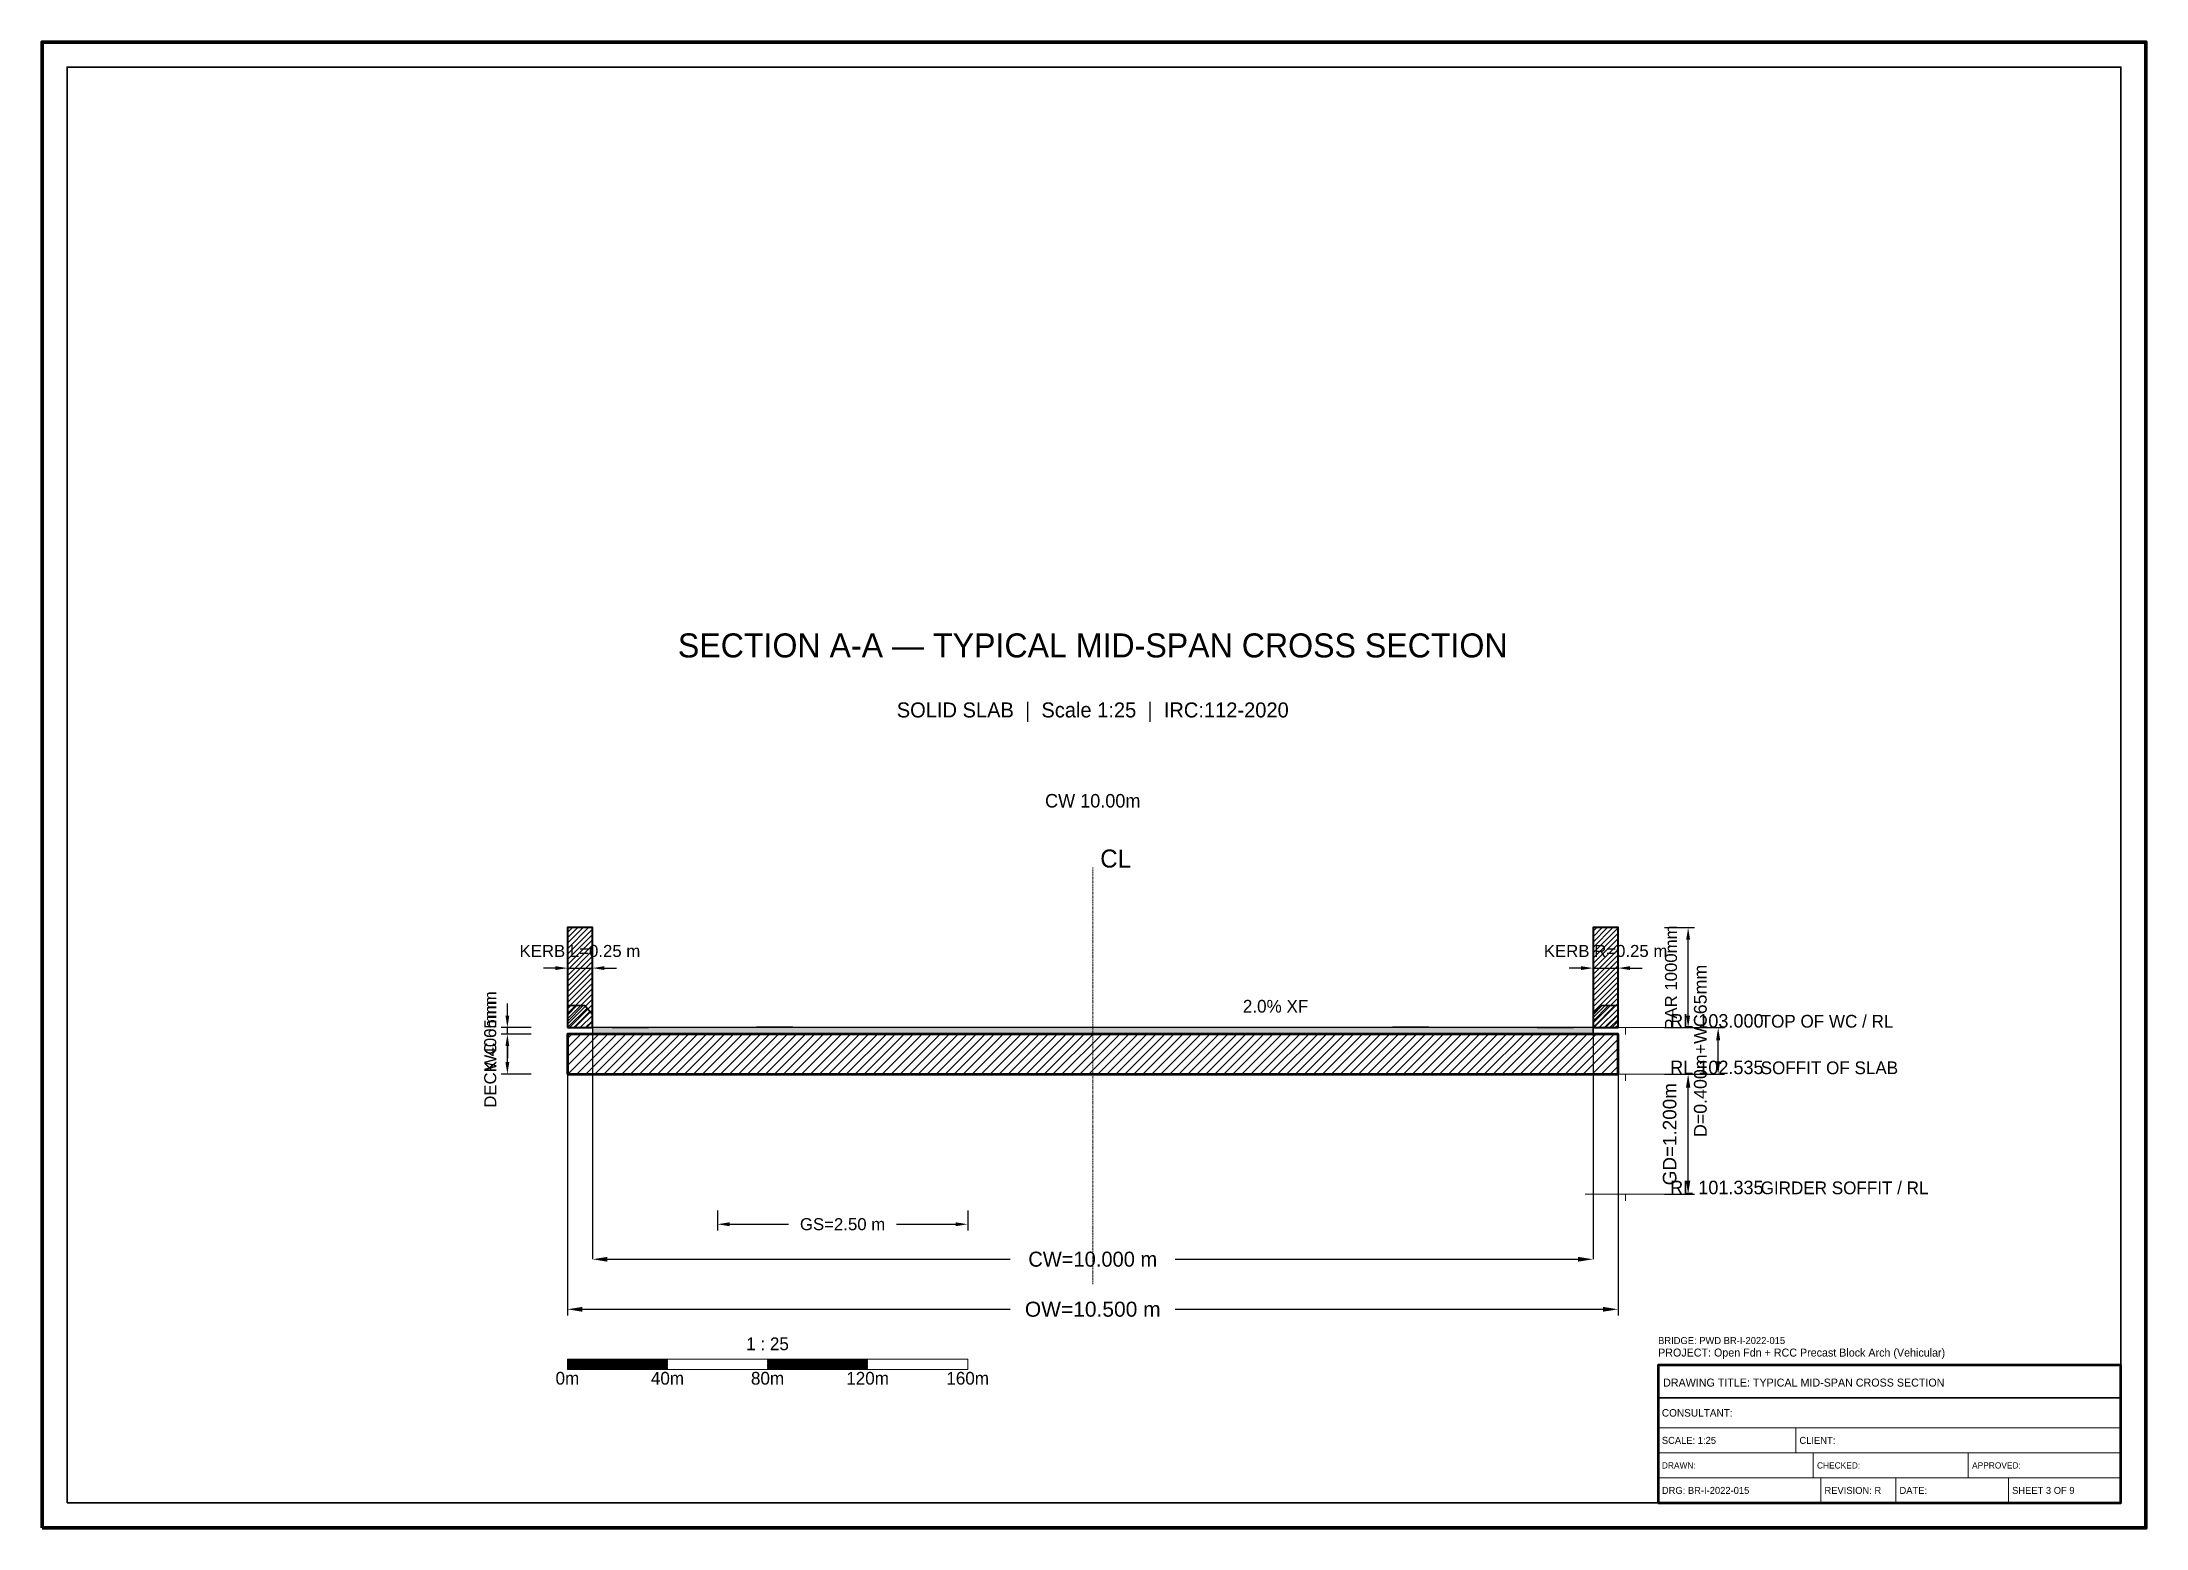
# Model space of a CAD drawing. Header units: metres. Extents: x 0 to 841, y 0 to 594.
import ezdxf
from ezdxf.enums import TextEntityAlignment as Align

# ---------------------------------------------------------------- set-up
doc = ezdxf.new("R2010")
doc.units = ezdxf.units.M
doc.linetypes.add('CENTER', pattern=[1.5, 0.75, -0.25, 0.25, -0.25])
for name, color, linetype, lineweight in [('BORDER-INNER', 7, 'Continuous', 35), ('BORDER-OUTER', 7, 'Continuous', 70), ('DIM-LEVEL', 3, 'Continuous', 18), ('DIM-LINEAR', 3, 'Continuous', 18), ('DIM-SLOPE', 3, 'Continuous', 18), ('STRUC-CENTRE', 6, 'CENTER', 18), ('STRUC-HATCHING', 8, 'Continuous', 18), ('SUPER-DECK', 2, 'Continuous', 50), ('SUPER-KERB', 7, 'Continuous', 25), ('SUPER-PARAPET', 2, 'Continuous', 35), ('SUPER-WEARING', 8, 'Continuous', 25), ('SYM-SCALE', 7, 'Continuous', 13), ('TEXT-GENERAL', 7, 'Continuous', 18), ('TEXT-HEADER', 7, 'Continuous', 25), ('TEXT-LEVEL', 5, 'Continuous', 18), ('TEXT-SPEC', 7, 'Continuous', 13), ('TEXT-TITLE', 7, 'Continuous', 25), ('TITLEBLK-BOX', 7, 'Continuous', 50), ('TITLEBLK-TEXT', 7, 'Continuous', 18)]:
    doc.layers.add(name, color=color, linetype=linetype, lineweight=lineweight)
doc.styles.add('BRIDGE_STD', font='Arial.ttf')
doc.dimstyles.new('BRG_DIM', dxfattribs={"dimtxt": 0.006, "dimasz": 6, "dimexe": 1.25, "dimexo": 0.625, "dimtad": 1, "dimcen": 2.5, "dimazin": 3, "dimtfac": 1, "dimtmove": 0, "dimatfit": 3})
doc.dimstyles.new('pmb100', dxfattribs={"dimtxt": 2.5, "dimasz": 0.9375, "dimexe": 2.5, "dimexo": 2.5, "dimtad": 0, "dimtih": 1, "dimdec": 0, "dimtxsty": 'BRIDGE_STD', "dimcen": 2.5, "dimazin": 3, "dimtfac": 1, "dimtmove": 0, "dimatfit": 3})

# ---------------------------------------------------------------- blocks, each defined once
blk = doc.blocks.new('_CLOSEDFILLED')
at = {"color": 0, "linetype": 'BYBLOCK'}
blk.add_solid([(-1, 0.16), (0, 0), (-1, -0.16)], dxfattribs=at)
blk = doc.blocks.new('*D1')
for p, q in [((220, 200), (220, 107.4)), ((620, 200), (620, 107.4)), ((226, 107.4), (387, 107.4)), ((453, 107.4), (614, 107.4))]:
    blk.add_line(p, q)
at = {"layer": 'Defpoints'}
for p in [(220, 200), (620, 200), (220, 107.4)]:
    blk.add_point(p, dxfattribs=at)
at = {"layer": 'DIM-LINEAR', "xscale": 6, "yscale": 6, "rotation": 180}
blk.add_blockref('_CLOSEDFILLED', (220, 107.4), dxfattribs=at)
at = {"layer": 'DIM-LINEAR', "xscale": 6, "yscale": 6}
blk.add_blockref('_CLOSEDFILLED', (620, 107.4), dxfattribs=at)
at = {"layer": 'DIM-LINEAR', "color": 3, "insert": (420, 107.4), "char_height": 6, "attachment_point": 5}
blk.add_mtext('CW=10.000 m', dxfattribs=at)

msp = doc.modelspace()

# ---------------------------------------------------------------- hatches: boundary and pattern name
at = {"layer": 'STRUC-HATCHING'}
h = msp.add_hatch(dxfattribs=at)
h.set_pattern_fill('ANSI31', scale=0.48)
h.paths.add_polyline_path([(210, 200), (220, 200), (220, 240), (210, 240)])
h = msp.add_hatch(dxfattribs=at)
h.set_pattern_fill('ANSI31', scale=0.48)
h.paths.add_polyline_path([(620, 200), (630, 200), (630, 240), (620, 240)])
h = msp.add_hatch(dxfattribs=at)
h.set_pattern_fill('ANSI31', scale=0.56)
h.paths.add_polyline_path([(210, 200), (220, 200), (220, 205.28), (217, 208.8), (210, 208.8)])
h = msp.add_hatch(dxfattribs=at)
h.set_pattern_fill('ANSI31', scale=0.56)
h.paths.add_polyline_path([(620, 200), (630, 200), (630, 208.8), (623, 208.8), (620, 205.28)])
h = msp.add_hatch(dxfattribs=at)
h.set_pattern_fill('ANSI31', scale=0.8)
h.paths.add_polyline_path([(210, 181.4), (630, 181.4), (630, 197.4), (210, 197.4)])
at = {"layer": 'SUPER-WEARING'}
h = msp.add_hatch(dxfattribs=at)
h.set_pattern_fill('AR-SAND', scale=0.16)
h.paths.add_polyline_path([(220, 197.4), (620, 197.4), (620, 200), (220, 200)])
at = {"layer": 'SYM-SCALE'}
h = msp.add_hatch(dxfattribs=at)
h.set_pattern_fill('SOLID')
h.paths.add_polyline_path([(210, 63.4), (250, 63.4), (250, 67.48), (210, 67.48)])
h = msp.add_hatch(dxfattribs=at)
h.set_pattern_fill('SOLID')
h.paths.add_polyline_path([(290, 63.4), (330, 63.4), (330, 67.48), (290, 67.48)])

# ---------------------------------------------------------------- linework, layer by layer
at = {"layer": 'BORDER-INNER'}
msp.add_lwpolyline([(10, 10), (831, 10), (831, 584), (10, 584), (10, 10)], dxfattribs=at)
at = {"layer": 'BORDER-OUTER'}
msp.add_lwpolyline([(0, 0), (841, 0), (841, 594), (0, 594), (0, 0)], dxfattribs=at)
at = {"layer": 'DIM-LEVEL'}
for p, q in [((616.8, 200), (649.2, 200)), ((633, 200), (633, 197.3)), ((616.8, 181.4), (649.2, 181.4)), ((633, 181.4), (633, 178.7)), ((616.8, 133.4), (649.2, 133.4)), ((633, 133.4), (633, 130.7))]:
    msp.add_line(p, q, dxfattribs=at)
at = {"layer": 'DIM-SLOPE', "color": 3}
for p, q in [((300, 200.5), (228, 199.78)), ((540, 200.5), (612, 199.78))]:
    msp.add_line(p, q, dxfattribs=at)
at = {"layer": 'STRUC-CENTRE'}
msp.add_line((420, 97.4), (420, 264), dxfattribs=at)
at = {"layer": 'SUPER-DECK', "lineweight": 50}
msp.add_lwpolyline([(210, 181.4), (630, 181.4), (630, 197.4), (210, 197.4), (210, 181.4)], dxfattribs=at)
at = {"layer": 'SUPER-KERB', "lineweight": 35}
for points in [[(210, 200), (220, 200), (220, 205.28), (217, 208.8), (210, 208.8), (210, 200)], [(620, 200), (630, 200), (630, 208.8), (623, 208.8), (620, 205.28), (620, 200)]]:
    msp.add_lwpolyline(points, dxfattribs=at)
at = {"layer": 'SUPER-PARAPET', "lineweight": 40}
for points in [[(210, 200), (220, 200), (220, 240), (210, 240), (210, 200)], [(620, 200), (630, 200), (630, 240), (620, 240), (620, 200)]]:
    msp.add_lwpolyline(points, dxfattribs=at)
at = {"layer": 'SUPER-WEARING'}
msp.add_lwpolyline([(220, 197.4), (620, 197.4), (620, 200), (220, 200), (220, 197.4)], dxfattribs=at)
at = {"layer": 'SYM-SCALE'}
msp.add_lwpolyline([(210, 63.4), (370, 63.4), (370, 67.48), (210, 67.48), (210, 63.4)], dxfattribs=at)
at = {"layer": 'TITLEBLK-BOX', "lineweight": 50}
msp.add_lwpolyline([(646, 10), (831, 10), (831, 65), (646, 65), (646, 10)], dxfattribs=at)
at = {"layer": 'TITLEBLK-BOX', "lineweight": 30}
msp.add_lwpolyline([(646, 52), (831, 52), (831, 65), (646, 65), (646, 52)], dxfattribs=at)
at = {"layer": 'TITLEBLK-BOX', "lineweight": 18}
for points in [[(646, 40), (831, 40), (831, 52), (646, 52), (646, 40)], [(646, 30), (701, 30), (701, 40), (646, 40), (646, 30)], [(701, 30), (831, 30), (831, 40), (701, 40), (701, 30)], [(646, 20), (708, 20), (708, 30), (646, 30), (646, 20)], [(708, 20), (770, 20), (770, 30), (708, 30), (708, 20)], [(770, 20), (831, 20), (831, 30), (770, 30), (770, 20)], [(646, 10), (711, 10), (711, 20), (646, 20), (646, 10)], [(711, 10), (741, 10), (741, 20), (711, 20), (711, 10)], [(741, 10), (786, 10), (786, 20), (741, 20), (741, 10)], [(786, 10), (831, 10), (831, 20), (786, 20), (786, 10)]]:
    msp.add_lwpolyline(points, dxfattribs=at)

# ---------------------------------------------------------------- texts
at = {"layer": 'DIM-SLOPE', "color": 3}
msp.add_text('2.0% XF', height=5.1, dxfattribs=at).set_placement((480, 206))
at = {"layer": 'STRUC-CENTRE'}
msp.add_text('CL', height=7.2, dxfattribs=at).set_placement((423, 264))
at = {"layer": 'TEXT-GENERAL'}
for s, height, p in [('CW 10.00m', 5.4, (420, 288)), ('1 : 25', 5.1, (290, 71.05)), ('0m', 5.1, (210, 57.28)), ('40m', 5.1, (250, 57.28)), ('80m', 5.1, (290, 57.28)), ('120m', 5.1, (330, 57.28)), ('160m', 5.1, (370, 57.28))]:
    msp.add_text(s, height=height, dxfattribs=at).set_placement(p, align=Align.CENTER)
at = {"layer": 'TEXT-HEADER'}
msp.add_text('SECTION A-A — TYPICAL MID-SPAN CROSS SECTION', height=9.6, dxfattribs=at).set_placement((420, 348), align=Align.CENTER)
at = {"layer": 'TEXT-LEVEL'}
for s, height, p in [('RL 103.000', 5.4, (650.82, 200)), ('TOP OF WC / RL', 5.1, (687, 200)), ('RL 102.535', 5.4, (650.82, 181.4)), ('SOFFIT OF SLAB', 5.1, (687, 181.4)), ('RL 101.335', 5.4, (650.82, 133.4)), ('GIRDER SOFFIT / RL', 5.1, (687, 133.4))]:
    msp.add_text(s, height=height, dxfattribs=at).set_placement(p)
at = {"layer": 'TEXT-SPEC'}
msp.add_text('SOLID SLAB  |  Scale 1:25  |  IRC:112-2020', height=6, dxfattribs=at).set_placement((420, 324), align=Align.CENTER)
at = {"layer": 'TEXT-TITLE'}
for s, p in [('PROJECT: Open Fdn + RCC Precast Block Arch (Vehicular)', (646, 68.5)), ('DRAWING TITLE: TYPICAL MID-SPAN CROSS SECTION', (648, 56.5))]:
    msp.add_text(s, height=3.2, dxfattribs=at).set_placement(p)
at = {"layer": 'TITLEBLK-TEXT'}
for s, height, p in [('BRIDGE: PWD BR-I-2022-015', 2.8, (646, 73.5)), ('CONSULTANT: ', 3, (647.5, 44.5)), ('SCALE: 1:25', 2.8, (647.5, 33.6)), ('CLIENT: ', 2.8, (702.5, 33.6)), ('DRAWN: ', 2.5, (647.5, 23.75)), ('CHECKED: ', 2.5, (709.5, 23.75)), ('APPROVED: ', 2.5, (771.5, 23.75)), ('DRG: BR-I-2022-015', 2.8, (647.5, 13.6)), ('REVISION: R', 2.8, (712.5, 13.6)), ('DATE: ', 2.8, (742.5, 13.6)), ('SHEET 3 OF 9', 2.8, (787.5, 13.6))]:
    msp.add_text(s, height=height, dxfattribs=at).set_placement(p)

# ---------------------------------------------------------------- dimensions: what is measured, and where the dimension line sits
at = {"layer": 'DIM-LINEAR'}
for base, p1, p2, text, override in [((210, 223.8), (210, 217.8), (220, 217.8), 'KERB L=0.25 m', {"dimtxt": 4.8, "dimasz": 4.8, "dimgap": 1.92, "dimclrt": 3}), ((620, 223.8), (620, 217.8), (630, 217.8), 'KERB R=0.25 m', {"dimtxt": 4.8, "dimasz": 4.8, "dimgap": 1.92, "dimclrt": 3}), ((210, 87.4), (210, 200), (630, 200), 'OW=10.500 m', {"dimtxt": 6, "dimasz": 6, "dimgap": 2.4, "dimclrt": 3}), ((270, 121.4), (270, 129.4), (370, 129.4), 'GS=2.50 m', {"dimtxt": 4.8, "dimasz": 4.8, "dimgap": 1.92, "dimclrt": 3})]:
    msp.add_linear_dim(base=base, p1=p1, p2=p2, text=text, dimstyle='pmb100', override=override, dxfattribs=at).render()
for base, p1, p2, text, override in [((658, 200), (646, 200), (646, 240), 'PAR 1000mm', {"dimtxt": 4.8, "dimasz": 4.8, "dimgap": 1.92, "dimclrt": 3}), ((670, 181.4), (646, 181.4), (646, 200), 'D=0.400m+WC65mm', {"dimtxt": 5.1, "dimasz": 5.1, "dimgap": 2.04, "dimclrt": 3}), ((186, 197.4), (198, 197.4), (198, 200), 'WC 65mm', {"dimtxt": 4.8, "dimasz": 4.8, "dimgap": 1.92, "dimclrt": 3}), ((186, 181.4), (198, 181.4), (198, 197.4), 'DECK 400mm', {"dimtxt": 4.8, "dimasz": 4.8, "dimgap": 1.92, "dimclrt": 3}), ((658, 133.4), (646, 133.4), (646, 181.4), 'GD=1.200m', {"dimtxt": 5.4, "dimasz": 5.4, "dimgap": 2.16, "dimclrt": 3})]:
    msp.add_linear_dim(base=base, p1=p1, p2=p2, angle=90, text=text, dimstyle='pmb100', override=override, dxfattribs=at).render()
dim = msp.add_linear_dim(base=(220, 107.4), p1=(220, 200), p2=(620, 200), text='CW=10.000 m', dimstyle='BRG_DIM', override={"dimtxt": 6, "dimasz": 6, "dimgap": 2.4, "dimclrt": 3}, dxfattribs=at)
dim.commit()
dim.dimension.update_dxf_attribs({"geometry": '*D1', "text_midpoint": (420, 107.4)})

doc.saveas('drawing.dxf')
